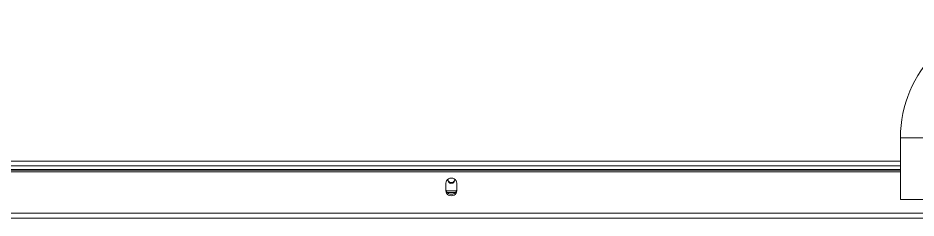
# Model space of a CAD drawing. Header units: millimetres. Extents: x 113490 to 142599, y -20467 to 115.
# Drawn here: x 119981 to 120638, y -7302 to -7156 of the extents above; entities that cross this region are included whole.
import ezdxf

# ---------------------------------------------------------------- set-up
doc = ezdxf.new("R2010")
doc.units = ezdxf.units.MM
doc.layers.add('DV1_0', color=7, linetype='Continuous')

msp = doc.modelspace()

# ---------------------------------------------------------------- linework, layer by layer
at = {"layer": 'DV1_0', "color": 7, "linetype": 'Continuous', "lineweight": 20}
for p, q in [((120626.99, -7243.37), (120661.89, -7243.37)), ((119945.61, -7263.92), (120626.99, -7263.92)), ((118986.05, -7266.53), (120626.99, -7266.53)), ((120294.69, -7282.21), (120302.19, -7282.21)), ((120980.45, -7301.97), (118982.45, -7301.97))]:
    msp.add_line(p, q, dxfattribs=at)
at = {"layer": 'DV1_0', "color": 7, "linetype": 'Continuous', "lineweight": 15}
for p, q in [((120626.99, -7243.37), (120626.99, -7288.37)), ((119948.71, -7260.53), (120626.99, -7260.53)), ((118986.05, -7267.09), (120626.99, -7267.09)), ((118986.05, -7268.25), (120626.99, -7268.25)), ((120294.44, -7276.55), (120294.44, -7282.09)), ((120302.44, -7282.09), (120302.44, -7276.55)), ((120295.51, -7283.44), (120301.37, -7283.44)), ((120626.99, -7288.37), (120661.89, -7288.37)), ((120980.45, -7298.37), (118982.45, -7298.37))]:
    msp.add_line(p, q, dxfattribs=at)
msp.add_arc((120714.44, -7243.37), 87.45, 90, 180, dxfattribs=at)
for centre, major_axis, start_param, end_param in [((120298.44, -7276.55), (4, 0), 0, 3.141593), ((120298.44, -7274.37), (-2.5, 0), 5.923181, 6.283185), ((120298.44, -7274.37), (-2.5, 0), 0, 3.501597), ((120298.44, -7273.83), (-2.5, 0), 0.117539, 3.024052), ((120298.44, -7280.93), (-4, 0), 0, 3.141593), ((120298.44, -7282.09), (-4, 0), 0, 3.141593)]:
    msp.add_ellipse(centre, major_axis=major_axis, ratio=0.922201, start_param=start_param, end_param=end_param, dxfattribs=at)

doc.saveas('drawing.dxf')
